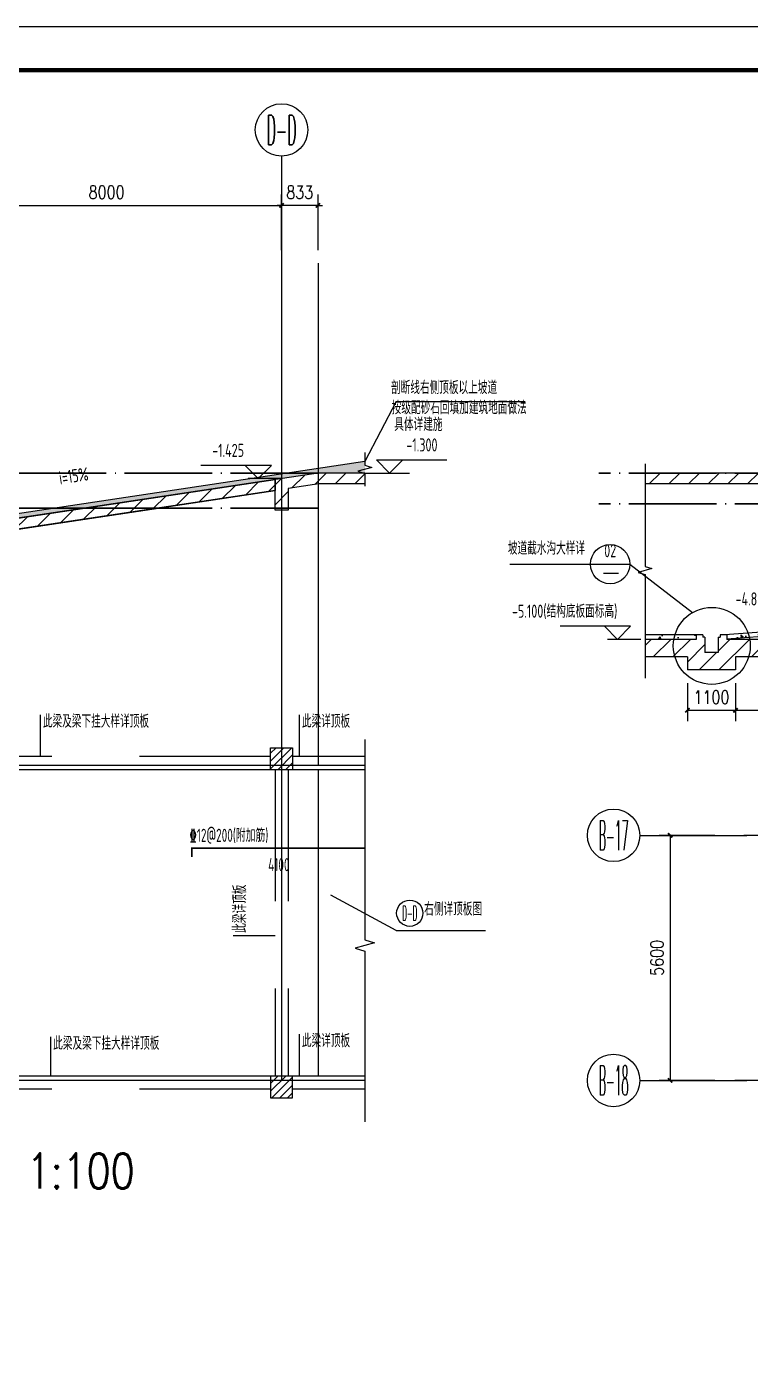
# Model space of a CAD drawing. Header units: millimetres. Extents: x -41781 to 68020, y 189188 to 426788.
# Drawn here: x 11905 to 28454, y 396509 to 426788 of the extents above; entities that cross this region are included whole.
import ezdxf
from ezdxf.enums import TextEntityAlignment as Align

# ---------------------------------------------------------------- set-up
doc = ezdxf.new("R2010")
doc.units = ezdxf.units.MM
doc.header["$LTSCALE"] = 1000
doc.header["$PDMODE"] = 35
doc.header["$PDSIZE"] = 200
doc.linetypes.add('3', pattern=[5, 3, -2])
doc.linetypes.add('DOTE', pattern=[2.42, 2, -0.2, 0.02, -0.2])
for name, color, linetype in [('AXIS', 3, 'Continuous'), ('B-TEXT', 3, 'Continuous'), ('B-负筋标注', 7, 'Continuous'), ('B-负筋钢筋', 1, 'Continuous'), ('COLU', 7, 'Continuous'), ('HATCH', 7, 'Continuous'), ('h填实-柱墙', 254, 'Continuous'), ('h斜线-柱', 7, 'Continuous'), ('L-AXIS', 3, 'Continuous'), ('L-dote', 253, 'Continuous'), ('TEXT', 7, 'Continuous'), ('图框', 4, 'Continuous'), ('梁', 4, 'Continuous'), ('梁虚线', 4, '3'), ('水平标注', 2, 'Continuous')]:
    doc.layers.add(name, color=color, linetype=linetype)
doc.styles.add('_HZTXT', font='txt.shx', dxfattribs={"width": 0.7, "bigfont": 'HZTXT.shx'})
doc.styles.add('_TCH_AXIS', font='COMPLEX', dxfattribs={"bigfont": 'GBCBIG'})
doc.styles.add('COMPLEX', font='tssdeng.shx', dxfattribs={"width": 0.7, "bigfont": 'tssdchn.shx'})
doc.styles.add('DIM_FONT', font='SIMPLEX.shx', dxfattribs={"width": 0.8})
doc.styles.add('TSSD_Label', font='Tssdeng.shx', dxfattribs={"width": 0.7, "bigfont": 'hztxt.shx'})
doc.styles.add('TSSD_REIN', font='Tssdeng.shx', dxfattribs={"width": 0.7, "bigfont": 'hztxt.shx'})
doc.dimstyles.new('DIMN', dxfattribs={"dimtxt": 300, "dimasz": 100, "dimexe": 250, "dimexo": 300, "dimgap": 150, "dimtad": 1, "dimdec": 0, "dimzin": 0, "dimdsep": 46, "dimtxsty": 'DIM_FONT', "dimblk": 'ARCHTICK', "dimcen": 0.09, "dimclrt": 7, "dimazin": 2, "dimtfac": 1, "dimtdec": 0, "dimtix": 1, "dimtmove": 2, "dimatfit": 3, "dimfxl": 1, "dimtolj": 1, "dimtzin": 0, "dimarcsym": 0})
pattern_1 = [(45, (-33895.14, 133395.02), (-89.80256, 89.80256), [])]
pattern_2 = [(50, (-69437.47, 2185.56), (546.554, -47.81726), [57.15, -628.65]), (355, (-69437.47, 2185.56), (-105.7285, 573.1699), [45.72, -502.92]), (100.451, (-69391.9, 2181.6), (440.8275, 525.35006), [48.57, -534.27]), (46.1842, (-69437.5, 2337.96), (813.2371, -126.127), [85.725, -942.975]), (96.6356, (-69369.7, 2327.45), (712.2127, 742.2767), [72.855, -801.405]), (351.184, (-69437.5, 2338), (712.2138, 742.2754), [68.58, -754.38]), (21, (-69361.27, 2299.86), (454.84464, -306.79656), [57.15, -628.65]), (326, (-69361.27, 2299.86), (185.4061, 552.5639), [45.72, -502.92]), (71.4514, (-69323.36, 2274.3), (640.2495, 245.7686), [48.57, -534.27]), (37.5, (-69437.47, 2185.56), (9.26581, 253.66512), [0, -496.824, 0, -510.54, 0, -504.825]), (7.5, (-69437.47, 2185.56), (200.45899, 300.54172), [0, -291.084, 0, -485.394, 0, -192.405]), (327.5, (-69607.4, 2185.56), (406.77179, -17.18623), [0, -190.5, 0, -594.36, 0, -788.67]), (317.5, (-69683.6, 2185.56), (444.38754, 76.27947), [0, -247.65, 0, -394.716, 0, -560.07])]

# ---------------------------------------------------------------- blocks, each defined once
blk = doc.blocks.new('A$C35F87531')
at = {"layer": '图框'}
blk.add_lwpolyline([(0, 0), (0, 59400), (84100, 59400), (84100, 0)], close=True, dxfattribs=at)
at = {"layer": '图框', "const_width": 100}
blk.add_lwpolyline([(2500, 1000), (83100, 1000), (83100, 58400), (2500, 58400)], close=True, dxfattribs=at)
blk = doc.blocks.new('_AXISO')
blk.add_circle((0, 0), 0.5)
at = {"layer": 'B-TEXT', "style": 'COMPLEX', "width": 1.450893}
blk.add_attdef('A', text='', height=0.56, dxfattribs=at).set_placement((0.249375, -0.28), (0.749375, -0.28), align=Align.FIT)
blk = doc.blocks.new('_ArchTick')
at = {"color": 0, "linetype": 'ByBlock', "const_width": 0.4}
blk.add_lwpolyline([(-0.5, -0.5), (0.5, 0.5)], dxfattribs=at)
blk = doc.blocks.new('*D7')
at = {"layer": 'AXIS', "color": 0, "linetype": 'ByBlock', "lineweight": -2}
for p, q in [((9735, 421679), (9735, 422950)), ((9735, 422700), (17735, 422700)), ((17735, 421679), (17735, 422950))]:
    blk.add_line(p, q, dxfattribs=at)
at = {"layer": 'Defpoints', "color": 0, "linetype": 'ByBlock'}
for p in [(17735, 422700), (9735, 421379), (17735, 421379)]:
    blk.add_point(p, dxfattribs=at)
at = {"layer": 'AXIS', "color": 0, "linetype": 'ByBlock', "lineweight": -2, "xscale": 100, "yscale": 100, "zscale": 100, "rotation": 180}
blk.add_blockref('_ArchTick', (9735, 422700), dxfattribs=at)
at = {"layer": 'AXIS', "color": 0, "linetype": 'ByBlock', "lineweight": -2, "xscale": 100, "yscale": 100, "zscale": 100}
blk.add_blockref('_ArchTick', (17735, 422700), dxfattribs=at)
at = {"layer": 'AXIS', "color": 7, "linetype": 'ByBlock', "insert": (13735, 423000), "char_height": 300, "attachment_point": 5, "style": 'DIM_FONT'}
blk.add_mtext('\\A1;8000', dxfattribs=at)
blk = doc.blocks.new('*D10')
at = {"layer": 'AXIS', "color": 0, "linetype": 'ByBlock', "lineweight": -2}
for p, q in [((17735, 422700), (17635, 422700)), ((17735, 421679), (17735, 422950)), ((18568, 422700), (17735, 422700)), ((18568, 421679), (18568, 422950)), ((18568, 422700), (18668, 422700))]:
    blk.add_line(p, q, dxfattribs=at)
at = {"layer": 'Defpoints', "color": 0, "linetype": 'ByBlock'}
for p in [(17735, 422700), (17735, 421379), (18568, 421379)]:
    blk.add_point(p, dxfattribs=at)
at = {"layer": 'AXIS', "color": 0, "linetype": 'ByBlock', "lineweight": -2, "xscale": 100, "yscale": 100, "zscale": 100}
blk.add_blockref('_ArchTick', (17735, 422700), dxfattribs=at)
at = {"layer": 'AXIS', "color": 0, "linetype": 'ByBlock', "lineweight": -2, "xscale": 100, "yscale": 100, "zscale": 100, "rotation": 180}
blk.add_blockref('_ArchTick', (18568, 422700), dxfattribs=at)
at = {"layer": 'AXIS', "color": 7, "linetype": 'ByBlock', "insert": (18152, 423000), "char_height": 300, "attachment_point": 5, "style": 'DIM_FONT'}
blk.add_mtext('\\A1;833', dxfattribs=at)
blk = doc.blocks.new('*D28')
at = {"layer": 'AXIS', "color": 0, "linetype": 'ByBlock', "lineweight": -2}
for p, q in [((27639, 408304), (26367, 408304)), ((26617, 408304), (26617, 402704)), ((27639, 402704), (26367, 402704))]:
    blk.add_line(p, q, dxfattribs=at)
at = {"layer": 'Defpoints', "color": 0, "linetype": 'ByBlock'}
for p in [(27939, 408304), (26617, 402704), (27939, 402704)]:
    blk.add_point(p, dxfattribs=at)
at = {"layer": 'AXIS', "color": 0, "linetype": 'ByBlock', "lineweight": -2, "xscale": 100, "yscale": 100, "zscale": 100}
for p, rotation in [((26617, 408304), 90), ((26617, 402704), 270)]:
    blk.add_blockref('_ArchTick', p, dxfattribs=dict(at, rotation=rotation))
at = {"layer": 'AXIS', "color": 7, "linetype": 'ByBlock', "insert": (26317, 405504), "char_height": 300, "attachment_point": 5, "rotation": 90, "style": 'DIM_FONT'}
blk.add_mtext('\\A1;5600', dxfattribs=at)
blk = doc.blocks.new('*D39')
at = {"layer": 'AXIS', "color": 0, "linetype": 'ByBlock', "lineweight": -2}
for p, q in [((27011, 411784), (27011, 410912)), ((28111, 411784), (28111, 410912)), ((27011, 411162), (28111, 411162))]:
    blk.add_line(p, q, dxfattribs=at)
at = {"layer": 'Defpoints', "color": 0, "linetype": 'ByBlock'}
for p in [(27011, 412084), (28111, 412084), (28111, 411162)]:
    blk.add_point(p, dxfattribs=at)
at = {"layer": 'AXIS', "color": 0, "linetype": 'ByBlock', "lineweight": -2, "xscale": 100, "yscale": 100, "zscale": 100, "rotation": 180}
blk.add_blockref('_ArchTick', (27011, 411162), dxfattribs=at)
at = {"layer": 'AXIS', "color": 0, "linetype": 'ByBlock', "lineweight": -2, "xscale": 100, "yscale": 100, "zscale": 100}
blk.add_blockref('_ArchTick', (28111, 411162), dxfattribs=at)
at = {"layer": 'AXIS', "color": 7, "linetype": 'ByBlock', "insert": (27561, 411462), "char_height": 300, "attachment_point": 5, "style": 'DIM_FONT'}
blk.add_mtext('\\A1;1100', dxfattribs=at)
blk = doc.blocks.new('*D40')
at = {"layer": 'AXIS', "color": 0, "linetype": 'ByBlock', "lineweight": -2}
for p, q in [((28111, 411784), (28111, 410912)), ((30461, 411784), (30461, 410912)), ((28111, 411162), (30461, 411162))]:
    blk.add_line(p, q, dxfattribs=at)
at = {"layer": 'Defpoints', "color": 0, "linetype": 'ByBlock'}
for p in [(28111, 412084), (30461, 412084), (30461, 411162)]:
    blk.add_point(p, dxfattribs=at)
at = {"layer": 'AXIS', "color": 0, "linetype": 'ByBlock', "lineweight": -2, "xscale": 100, "yscale": 100, "zscale": 100, "rotation": 180}
blk.add_blockref('_ArchTick', (28111, 411162), dxfattribs=at)
at = {"layer": 'AXIS', "color": 0, "linetype": 'ByBlock', "lineweight": -2, "xscale": 100, "yscale": 100, "zscale": 100}
blk.add_blockref('_ArchTick', (30461, 411162), dxfattribs=at)
at = {"layer": 'AXIS', "color": 7, "linetype": 'ByBlock', "insert": (29286, 411462), "char_height": 300, "attachment_point": 5, "style": 'DIM_FONT'}
blk.add_mtext('\\A1;2350', dxfattribs=at)

msp = doc.modelspace()

# ---------------------------------------------------------------- hatches: boundary and pattern name
at = {"layer": 'HATCH'}
h = msp.add_hatch(dxfattribs=at)
h.set_pattern_fill('ANSI31', color=256, scale=100, style=0)
h.paths.add_polyline_path([(35261.3, 417333.5), (35261.3, 416583.5), (26042.6, 416583.5), (26042.6, 416333.5), (30261.3, 416333.5), (30261.3, 415883.5), (30661.3, 415883.5), (30661.3, 416333.5), (35661.3, 416333.5), (35661.3, 417083.5), (40411.3, 417083.5), (40411.3, 417683.5), (40111.3, 417683.5), (40111.3, 417333.5)])
h = msp.add_hatch(dxfattribs=at)
h.set_pattern_fill('AR-CONC', color=256, scale=2, style=0)
h.set_pattern_definition([(50, (-33895.14, 133395.02), (364.36934, -31.87817), [38.1, -419.1]), (355, (-33895.14, 133395.02), (-70.48565, 382.1133), [30.48, -335.28]), (100.451, (-33864.78, 133392.37), (293.885, 350.23338), [32.38, -356.18]), (46.1842, (-33895.14, 133496.62), (542.1581, -84.08466), [57.15, -628.65]), (96.6356, (-33849.96, 133489.6), (474.8085, 494.8511), [48.57, -534.27]), (351.184, (-33895.14, 133496.6), (474.8092, 494.8502), [45.72, -502.92]), (21, (-33844.34, 133471.22), (303.22976, -204.53104), [38.1, -419.1]), (326, (-33844.34, 133471.22), (123.60406, 368.37593), [30.48, -335.28]), (71.4514, (-33819.07, 133454.18), (426.833, 163.8457), [32.38, -356.18]), (37.5, (-33895.14, 133395.02), (6.177207, 169.11008), [0, -331.216, 0, -340.36, 0, -336.55]), (7.5, (-33895.14, 133395.02), (133.63933, 200.36115), [0, -194.056, 0, -323.596, 0, -128.27]), (327.5, (-34008.43, 133395.02), (271.18119, -11.45749), [0, -127, 0, -396.24, 0, -525.78]), (317.5, (-34059.23, 133395.02), (296.25836, 50.85298), [0, -165.1, 0, -263.144, 0, -373.38])])
h.paths.add_polyline_path([(19639.6, 416583.5), (19639.6, 416844.3), (3535.4, 414427.7), (3535.4, 414150.2), (4185.4, 414150.2), (4185.4, 414425.2), (18568.4, 416583.5)])
h = msp.add_hatch(dxfattribs=at)
h.set_pattern_fill('ANSI31', color=256, scale=100, style=0)
h.paths.add_polyline_path([(4185.4, 414150.2), (3535.4, 414150.2), (3535.4, 414427.7), (3385.4, 414405.2), (3385.4, 414354.6), (3335.4, 414347.1), (3335.4, 414150.2), (3035.4, 414150.2), (3035.4, 414302.1), (2985.4, 414294.6), (2985.4, 414345.2), (2835.4, 414322.6), (2835.4, 414150.2), (2352.6, 414150.2), (-1799.9, 413527.1), (-1799.7, 413526), (-1814.6, 413523.7), (-1814.6, 412783.5), (-7814.6, 412783.5), (-7814.6, 412883.5), (-7964.6, 412883.5), (-7964.6, 412833.5), (-8014.6, 412833.5), (-8014.6, 412483.5), (-8314.6, 412483.5), (-8314.6, 412833.5), (-8364.6, 412833.5), (-8364.6, 412883.5), (-8514.6, 412883.5), (-8514.6, 412783.5), (-9451.1, 412783.5), (-9451.1, 412383.5), (-8714.6, 412383.5), (-8714.6, 412083.5), (-7614.6, 412083.5), (-7614.6, 412383.5), (-413, 412383.5), (-413, 412537.9), (-572.2, 412588.6), (-253.7, 412675.5), (-413, 412726.1), (-413, 412783.5), (-1514.6, 412783.5), (-1514.6, 413317.1), (2371.3, 413900.2), (4185.4, 413900.2), (4185.4, 413725.2), (4485.4, 413725.2), (4485.4, 414217.4), (9585.4, 414982.7), (9585.4, 414535.5), (9885.4, 414535.5), (9885.4, 415027.8), (17585.4, 416183.2), (17585.4, 415736), (17885.4, 415736), (17885.4, 416228.2), (18587.1, 416333.5), (19639.6, 416333.5), (19639.6, 416583.5), (18568.4, 416583.5), (4185.4, 414425.2)])
h = msp.add_hatch(dxfattribs=at)
h.set_pattern_fill('ANSI31', color=256, scale=100, style=0)
h.paths.add_polyline_path([(35611.3, 412783.5), (35611.3, 413527.2), (39104.6, 414051.4), (41314.6, 414051.4), (41314.6, 413935.8), (41614.6, 413935.8), (41614.6, 414428), (46811.3, 415207.8), (46811.3, 413435.7), (46881, 413435.7), (46931.7, 413595), (47018.5, 413276.5), (47069.2, 413435.7), (47111.3, 413435.7), (47111.3, 415252.9), (52015.7, 415988.8), (52015.7, 415541.6), (52415.7, 415541.6), (52415.7, 416048.8), (54313, 416333.5), (55485.8, 416333.5), (55485.8, 416583.5), (54294.3, 416583.5), (41314.6, 414635.8), (41314.6, 414301.4), (40261.3, 414301.4), (40261.3, 414578.9), (40111.3, 414556.4), (40111.3, 414505.8), (40061.3, 414498.3), (40061.3, 414301.4), (39761.3, 414301.4), (39761.3, 414453.3), (39711.3, 414445.8), (39711.3, 414496.3), (39561.3, 414473.8), (39561.3, 414301.4), (39086, 414301.4), (35311.3, 413734.9), (35311.3, 412783.5), (27911.3, 412783.5), (27911.3, 412883.5), (27761.3, 412883.5), (27761.3, 412833.5), (27711.3, 412833.5), (27711.3, 412483.5), (27411.3, 412483.5), (27411.3, 412833.5), (27361.3, 412833.5), (27361.3, 412883.5), (27211.3, 412883.5), (27211.3, 412783.5), (26042.6, 412783.5), (26042.6, 412383.5), (27011.3, 412383.5), (27011.3, 412083.5), (28111.3, 412083.5), (28111.3, 412383.5), (36978.1, 412383.5), (36978.1, 412537.9), (36818.8, 412588.6), (37137.3, 412675.5), (36978.1, 412726.1), (36978.1, 412783.5)])
h = msp.add_hatch(dxfattribs=at)
h.set_pattern_fill('AR-CONC', color=256, scale=3, style=0)
h.set_pattern_definition(pattern_2)
h.paths.add_polyline_path([(30461.3, 413007.2), (30461.3, 413108.3), (30161.3, 413063.3), (28397.4, 412931.2, -0.0290942), (28426.3, 412833.1), (30172.5, 412963.8)])
h.paths.add_polyline_path([(28397.4, 412931.2), (27761.3, 412883.5), (27911.3, 412883.5), (27911.3, 412794.5), (28426.3, 412833.1, 0.0290942)])
h.paths.add_polyline_path([(35311.3, 413734.9), (35461.3, 413757.5), (35071, 413757.5), (35034, 413794.5), (30461.3, 413108.3), (30461.3, 413007.2)])
h.paths.add_polyline_path([(39086, 414301.4), (38695.7, 414301.4), (38658.7, 414338.4), (35461.3, 413858.6), (35461.3, 413757.5)])
h.paths.add_polyline_path([(39446.1, 414456.5), (38745.8, 414351.4), (38695.7, 414301.4), (39086, 414301.4), (39420.9, 414301.4, -0.0806532)])
h.paths.add_polyline_path([(39561.3, 414473.8), (39446.1, 414456.5, 0.0806532), (39420.9, 414301.4), (39561.3, 414301.4)])
h.paths.add_polyline_path([(35311.3, 413734.9), (30461.3, 413007.2), (30461.3, 412783.5), (35311.3, 412783.5)])
h.paths.add_polyline_path([(33488.9, 412908.6), (35060.3, 412908.6), (35060.3, 413351.5), (33488.9, 413351.5)], flags=24)
h = msp.add_hatch(dxfattribs=at)
h.set_pattern_fill('AR-CONC', color=256, scale=3, style=0)
h.set_pattern_definition(pattern_2)
h.paths.add_polyline_path([(27211.3, 412883.5), (26726, 412883.5, 0.0292089), (26702.6, 412783.5), (27211.3, 412783.5)])
h.paths.add_polyline_path([(26726, 412883.5), (26042.6, 412883.5), (26042.6, 412783.5), (26702.6, 412783.5, -0.0292089)])
at = {"layer": 'h斜线-柱'}
h = msp.add_hatch(dxfattribs=at)
h.set_pattern_fill('ANSI31', color=256, scale=40, style=0)
h.set_pattern_definition(pattern_1)
h.paths.add_polyline_path([(17985.4, 410304.1), (17985.4, 409804.1), (17485.4, 409804.1), (17485.4, 410304.1)])
h = msp.add_hatch(dxfattribs=at)
h.set_pattern_fill('ANSI31', color=256, scale=40, style=0)
h.set_pattern_definition(pattern_1)
h.paths.add_polyline_path([(17985.4, 402304.1), (17985.4, 402804.1), (17485.4, 402804.1), (17485.4, 402304.1)])

# ---------------------------------------------------------------- linework, layer by layer
at = {"layer": 'B-负筋钢筋', "const_width": 35}
msp.add_lwpolyline([(15685.6, 407811.5), (15685.4, 408011.5), (19639.6, 408011.5)], dxfattribs=at)
at = {"layer": 'COLU'}
for points in [[(17985.4, 410304.1), (17985.4, 409804.1), (17485.4, 409804.1), (17485.4, 410304.1)], [(17985.4, 402304.1), (17985.4, 402804.1), (17485.4, 402804.1), (17485.4, 402304.1)]]:
    msp.add_lwpolyline(points, close=True, dxfattribs=at)
at = {"layer": 'HATCH'}
for p, q in [((19639.6, 416844.3), (3385.4, 414405.2)), ((18568.4, 416583.5), (4185.4, 414425.2)), ((18587.1, 416333.5), (17885.4, 416228.2)), ((19639.6, 416583.5), (18568.4, 416583.5)), ((19639.6, 416333.5), (18587.1, 416333.5)), ((35261.3, 416583.5), (26042.6, 416583.5)), ((30261.3, 416333.5), (26042.6, 416333.5)), ((17585.4, 416183.2), (9885.4, 415027.8)), ((17585.4, 415736), (17585.4, 416183.2)), ((17885.4, 416228.2), (17885.4, 415736)), ((17885.4, 415736), (17585.4, 415736)), ((27761.3, 412883.5), (30161.3, 413063.3)), ((27211.3, 412883.5), (26042.6, 412883.5)), ((27211.3, 412783.5), (26042.6, 412783.5)), ((27211.3, 412883.5), (27211.3, 412783.5)), ((27361.3, 412883.5), (27211.3, 412883.5)), ((27361.3, 412883.5), (27361.3, 412833.5)), ((27411.3, 412833.5), (27361.3, 412833.5)), ((27411.3, 412833.5), (27411.3, 412483.5)), ((27711.3, 412833.5), (27711.3, 412483.5)), ((27711.3, 412833.5), (27761.3, 412833.5)), ((27911.3, 412883.5), (27761.3, 412883.5)), ((27761.3, 412883.5), (27761.3, 412833.5)), ((27911.3, 412794.5), (30172.5, 412963.8)), ((27911.3, 412883.5), (27911.3, 412783.5)), ((35311.3, 412783.5), (27911.3, 412783.5)), ((27711.3, 412483.5), (27411.3, 412483.5)), ((27011.3, 412383.5), (26042.6, 412383.5)), ((27011.3, 412383.5), (27011.3, 412083.5)), ((36978.1, 412383.5), (28111.3, 412383.5)), ((28111.3, 412383.5), (28111.3, 412083.5)), ((28111.3, 412083.5), (27011.3, 412083.5))]:
    msp.add_line(p, q, dxfattribs=at)
for points in [[(19639.6, 417051.4), (19639.6, 416761.9), (19798.8, 416711.2), (19480.3, 416624.3), (19639.6, 416573.6), (19639.6, 416284.1)], [(26042.6, 416797.7), (26042.6, 414451.1), (26201.8, 414400.4), (25883.3, 414313.6), (26042.6, 414262.9), (26042.6, 411899.5)], [(19639.6, 410497.3), (19639.6, 405917.9), (19859.6, 405847.9), (19419.6, 405727.9), (19639.6, 405657.9), (19639.6, 401757.8)]]:
    msp.add_lwpolyline(points, dxfattribs=at)
at = {"layer": 'h填实-柱墙', "color": 4, "linetype": 'DOTE', "lineweight": 30}
for points in [[(18568.4, 416583.5), (-11986, 416583.5)], [(54294.3, 416583.5), (24989.3, 416583.5)], [(18568.4, 415783.5), (-11986, 415783.5)], [(54294.3, 415883.5), (24989.3, 415883.5)]]:
    msp.add_lwpolyline(points, dxfattribs=at)
at = {"layer": 'h填实-柱墙', "color": 3, "lineweight": 30}
msp.add_lwpolyline([(-1514.6, 412783.5), (-1814.6, 412783.5), (-1814.6, 413523.7), (2352.6, 414150.2), (4185.4, 414150.2), (4185.4, 414425.2), (17585.4, 416436), (17585.4, 416183.2), (9885.4, 415027.8), (9885.4, 414535.5), (9585.4, 414535.5), (9585.4, 414982.7), (4485.4, 414217.4), (4485.4, 413725.2), (4185.4, 413725.2), (4185.4, 413900.2), (2371.3, 413900.2), (-1514.6, 413317.1), (-1514.6, 412783.5)], dxfattribs=at)
at = {"layer": 'h填实-柱墙', "color": 2, "lineweight": 30}
msp.add_lwpolyline([(9885.4, 415280.6), (9885.4, 415027.8), (17585.4, 416183.2), (17585.4, 416436), (9885.4, 415280.6)], dxfattribs=at)
at = {"layer": 'h填实-柱墙', "color": 6, "lineweight": 30}
msp.add_lwpolyline([(-1514.6, 412783.5), (-1514.6, 413317.1), (2371.3, 413900.2), (4185.4, 413900.2), (4185.4, 413725.2), (4485.4, 413725.2), (4485.4, 414217.4), (9585.4, 414982.7), (9585.4, 414535.5), (9885.4, 414535.5), (9885.4, 415027.8), (17585.4, 416183.2), (17585.4, 416183.2), (17585.4, 416183.2), (17585.4, 416183.2), (17585.4, 416183.2)], dxfattribs=at)
at = {"layer": 'h填实-柱墙', "color": 5, "lineweight": 30}
msp.add_lwpolyline([(9885.4, 415027.8), (9885.4, 415783.5), (14921.9, 415783.5), (9885.4, 415027.8)], dxfattribs=at)
at = {"layer": 'L-AXIS'}
for p, q in [((17735.4, 423824.4), (17735.4, 421378.7)), ((17735.4, 423824.4), (17735.4, 421378.7)), ((17735.4, 423824.4), (17735.4, 421378.7)), ((25924.4, 408304.1), (28370.1, 408304.1)), ((25924.4, 408304.1), (28370.1, 408304.1)), ((25924.4, 408304.1), (28370.1, 408304.1)), ((25924.4, 402704.1), (28370.1, 402704.1)), ((25924.4, 402704.1), (28370.1, 402704.1)), ((25924.4, 402704.1), (28370.1, 402704.1))]:
    msp.add_line(p, q, dxfattribs=at)
at = {"layer": 'L-dote', "ltscale": 10}
for p, q in [((17735.4, 421378.7), (17735.4, 402704.1)), ((18568.4, 421378.7), (18568.4, 409904.1)), ((19639.6, 409904.1), (-8834.2, 409904.1)), ((55485.8, 408304.1), (28301.5, 408304.1)), ((19639.6, 402704.1), (-9043.2, 402704.1)), ((54115.5, 402704.1), (28092.5, 402704.1))]:
    msp.add_line(p, q, dxfattribs=at)
at = {"layer": 'TEXT', "color": 2}
for p, q in [((20355.4, 418216.6), (19639.6, 416844.3)), ((20355.4, 418216.6), (23304, 418216.6)), ((17735.4, 416458.5), (16969.6, 416458.5)), ((19639.6, 416583.5), (20660.4, 416583.5)), ((22950.1, 414501), (25693.7, 414501)), ((25095.4, 414296.2), (25434.9, 414296.2)), ((25693.7, 414501), (27126.5, 413394)), ((25947.3, 412783.5), (25181.5, 412783.5)), ((20355.4, 406127.6), (18858.5, 406940.8)), ((20355.4, 406127.6), (22400.3, 406127.6))]:
    msp.add_line(p, q, dxfattribs=at)
for points in [[(16901.5, 416758.5), (17201.5, 416458.5), (17501.5, 416758.5), (15889.6, 416758.5)], [(20503.3, 416883.5), (20203.3, 416583.5), (19903.3, 416883.5), (21515.3, 416883.5)], [(25113.4, 413083.5), (25413.4, 412783.5), (25713.4, 413083.5), (24101.4, 413083.5)]]:
    msp.add_lwpolyline(points, dxfattribs=at)
msp.add_lwpolyline([(11959, 416147.6, 0, 80, 0), (12354.6, 416207, 0, 0, 0), (13745.3, 416416, 0, 0, 0)], format="xyseb", dxfattribs=at)
for centre, radius in [((25245, 414501), 448.7), ((27569.5, 412634.1), 879.6)]:
    msp.add_circle(centre, radius, dxfattribs=at)
at = {"layer": '梁'}
for p, q in [((17485.4, 409804.1), (9985.4, 409804.1)), ((18568.4, 409804.1), (17985.4, 409804.1)), ((18568.4, 409804.1), (18568.4, 402804.1)), ((17485.4, 402804.1), (9985.4, 402804.1)), ((18568.4, 402804.1), (17985.4, 402804.1))]:
    msp.add_line(p, q, dxfattribs=at)
at = {"layer": '梁虚线'}
for p, q in [((17485.4, 410104.1), (9985.4, 410104.1)), ((19639.6, 410104.1), (17985.4, 410104.1)), ((17585.4, 409804.1), (17585.4, 402804.1)), ((17885.4, 409804.1), (17885.4, 402804.1)), ((19639.6, 409804.1), (18568.4, 409804.1)), ((19639.6, 402804.1), (18568.4, 402804.1)), ((17485.4, 402504.1), (9985.4, 402504.1)), ((19639.6, 402504.1), (17985.4, 402504.1))]:
    msp.add_line(p, q, dxfattribs=at)
at = {"layer": '水平标注'}
for p, q in [((12219.3, 411061.8), (12219.3, 410104.1)), ((18139.2, 411061.8), (18139.2, 410104.1)), ((16627.8, 406017.7), (17585.4, 406017.7)), ((12455.1, 403702.8), (12455.1, 402804.1)), ((18139.2, 403761.8), (18139.2, 402804.1))]:
    msp.add_line(p, q, dxfattribs=at)

# ---------------------------------------------------------------- block references
at = {"layer": 'L-AXIS'}
ref = msp.add_blockref('_AXISO', (17735.4, 424424.4), dxfattribs=dict(at, xscale=1199.999999999998, yscale=1200, zscale=1200, rotation=359.9996457873791))
ref.add_attrib('A', 'D-D', dxfattribs={"color": 7, "height": 678.82, "rotation": 359.99965, "style": '_TCH_AXIS', "width": 0.323077}).set_placement((17396, 424085), (18074.9, 424085), align=Align.FIT)
ref = msp.add_blockref('_AXISO', (25324.4, 408304.1), dxfattribs=dict(at, xscale=1199.999999999998, yscale=1200, zscale=1200, rotation=359.9996457873791))
ref.add_attrib('A', 'B-17', dxfattribs={"color": 7, "height": 678.82, "rotation": 359.99965, "style": '_TCH_AXIS', "width": 0.272727}).set_placement((24985, 407964.7), (25663.8, 407964.7), align=Align.FIT)
ref = msp.add_blockref('_AXISO', (20665.9, 406525.1), dxfattribs=dict(at, xscale=599.9999999999989, yscale=600, zscale=600, rotation=359.9996457873791))
ref.add_attrib('A', 'D-D', dxfattribs={"color": 7, "height": 339.41, "rotation": 359.99965, "style": '_TCH_AXIS', "width": 0.323077}).set_placement((20496.2, 406355.4), (20835.7, 406355.4), align=Align.FIT)
ref = msp.add_blockref('_AXISO', (25324.4, 402704.1), dxfattribs=dict(at, xscale=1199.999999999998, yscale=1200, zscale=1200, rotation=359.9996457873791))
ref.add_attrib('A', 'B-18', dxfattribs={"color": 7, "height": 678.82, "rotation": 359.99965, "style": '_TCH_AXIS', "width": 0.272727}).set_placement((24985, 402364.7), (25663.8, 402364.7), align=Align.FIT)
at = {"layer": '图框'}
msp.add_blockref('A$C35F87531', (-16079.8, 367388.1), dxfattribs=at)

# ---------------------------------------------------------------- texts
at = {"layer": 'B-负筋标注', "style": 'TSSD_REIN', "width": 0.65}
for s, p in [('%%13212@200(附加筋)', (15631, 408155.6)), ('4100', (17429.2, 407484.5))]:
    msp.add_text(s, height=300, rotation=359.98806, dxfattribs=at).set_placement(p)
at = {"layer": 'TEXT', "color": 2, "style": 'TSSD_Label', "width": 0.7}
for s, p in [('剖断线右侧顶板以上坡道', (22662.2, 418297.8)), ('按级配砂石回填加建筑地面做法', (23339.5, 417837.2)), ('具体详建施', (21414.5, 417455.8)), ('-1.425', (16878.1, 416862)), ('-1.300', (21299.2, 416987)), ('坡道截水沟大样详', (24671.8, 414626.5)), ('02', (25384, 414568.6)), ('-5.100(结构底板面标高)', (25410.6, 413187)), ('-4.820(变坡点)', (29693.9, 413466.7)), ('右侧详顶板图', (22317.9, 406380.9))]:
    msp.add_text(s, height=300, dxfattribs=at).set_placement(p, align=Align.BOTTOM_RIGHT)
at = {"layer": 'TEXT', "color": 2, "style": 'TSSD_REIN', "width": 0.7}
msp.add_text('i=15%', height=300, rotation=8.54331, dxfattribs=at).set_placement((12671.7, 416321.6))
at = {"layer": 'TEXT', "style": '_HZTXT', "width": 0.8}
msp.add_text('1:100', height=800, dxfattribs=at).set_placement((11908.8, 400234.2))
at = {"layer": '水平标注', "style": 'TSSD_REIN', "width": 0.7}
for s, p in [('此梁及梁下挂大样详顶板', (12279.3, 410761.8)), ('此梁详顶板', (18199.2, 410761.8)), ('此梁及梁下挂大样详顶板', (12515.1, 403402.8)), ('此梁详顶板', (18199.2, 403461.8))]:
    msp.add_text(s, height=300, dxfattribs=at).set_placement(p)
msp.add_text('此梁详顶板', height=300, rotation=90, dxfattribs=at).set_placement((16927.8, 406077.7))

# ---------------------------------------------------------------- dimensions: what is measured, and where the dimension line sits
at = {"layer": 'AXIS', "linetype": 'ByBlock'}
for base, p1, p2, picture, middle in [((17735.4, 422700.2), (9735.4, 421378.7), (17735.4, 421378.7), '*D7', (13735.4, 423000.2)), ((17735.4, 422700.2), (18568.4, 421378.7), (17735.4, 421378.7), '*D10', (18151.9, 423000.2)), ((28111.3, 411161.8), (27011.3, 412083.5), (28111.3, 412083.5), '*D39', (27561.3, 411461.8)), ((30461.3, 411161.8), (28111.3, 412083.5), (30461.3, 412083.5), '*D40', (29286.3, 411461.8))]:
    dim = msp.add_linear_dim(base=base, p1=p1, p2=p2, dimstyle='DIMN', dxfattribs=at)
    dim.commit()
    dim.dimension.update_dxf_attribs({"geometry": picture, "text_midpoint": middle})
dim = msp.add_linear_dim(base=(26617.1, 402704.1), p1=(27938.6, 408304.1), p2=(27938.6, 402704.1), angle=270, dimstyle='DIMN', dxfattribs=at)
dim.commit()
dim.dimension.update_dxf_attribs({"geometry": '*D28', "text_midpoint": (26317.1, 405504.1)})

doc.saveas('drawing.dxf')
